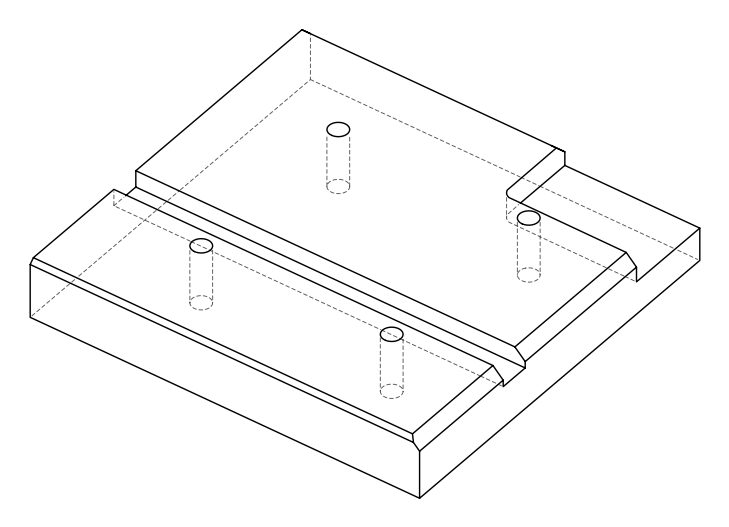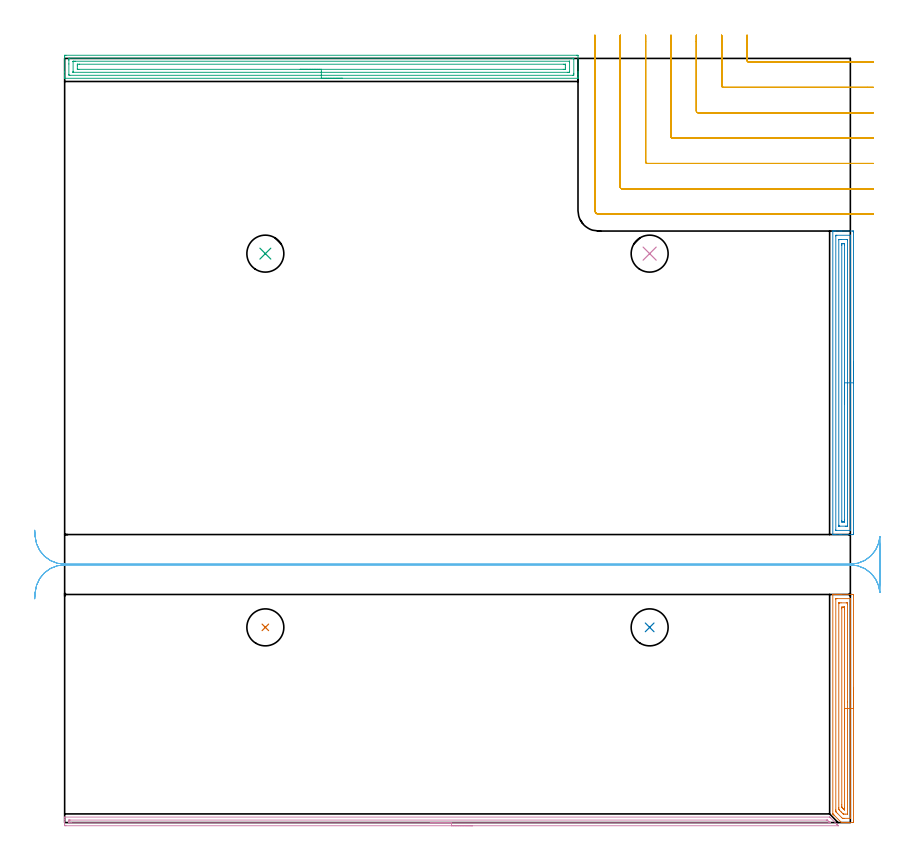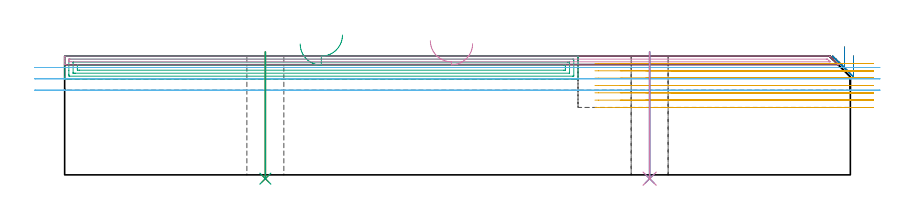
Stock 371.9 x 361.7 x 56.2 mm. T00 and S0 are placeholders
(PLAN: 10 operations, 3 tool changes, 44.1 min)
(1 AREA_MILL | FG_CHAMFER_SURFACE | UGT0205_001 | 3.64 min | 5466 mm3)
(2 AREA_MILL_1 | FG_CHAMFER_SURFACE_1 | UGT0205_001 | 4.81 min | 7458 mm3)
(3 AREA_MILL_2 | FG_CHAMFER_SURFACE_2 | UGT0205_001 | 8.03 min | 14804 mm3)
(4 AREA_MILL_3 | FG_CHAMFER_SURFACE_3 | UGT0205_001 | 5.99 min | 3054 mm3)
(5 MILL_CORNER_NOTCH_RECTANGULAR | CORNER_NOTCH_RECTANGULAR | UGT0201_008 | Follow Part, ap 4, ae 75% | 15.48 min | 254784 mm3)
(6 MILL_RECTANGULAR_SLOT | SLOT_RECTANGULAR | UGT0201_006 | Follow Part, ap 7, ae 75% | 5.19 min | 168930 mm3)
(7 INDEXABLE_INSERT_DRILL_THROUGH_HOLE_FROM_SOLID | STEP1HOLE | NXT0302_006 | 0.24 min | 13514 mm3)
(8 INDEXABLE_INSERT_DRILL_THROUGH_HOLE_FROM_SOLID_1 | STEP1HOLE_1 | NXT0302_006 | 0.24 min | 13480 mm3)
(9 INDEXABLE_INSERT_DRILL_THROUGH_HOLE_FROM_SOLID_2 | STEP1HOLE_2 | NXT0302_006 | 0.24 min | 13531 mm3)
(10 INDEXABLE_INSERT_DRILL_THROUGH_HOLE_FROM_SOLID_3 | STEP1HOLE_3 | NXT0302_006 | 0.24 min | 13460 mm3)
(TOOL UGT0205_001 | Chamfer Mill 20 x 3 x 45 deg. | D20 FL50 Z2)
(TOOL UGT0201_008 | End Mill 16 mm | D16 FL32 Z4)
(TOOL UGT0201_006 | End Mill 28 mm | D28 FL25 Z2)
(TOOL NXT0302_006 | Index. Insert Drill 17.5mm [880-D1750L25-05] | D17.5 PA176 FL88 Z2)
(OP 1 AREA_MILL)
G17 G21 G94 G90
T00 M6
G54
G17 G0 G90 X373.4 Y64. S1061 M3
G43 Z66.2 H0
Z56.4
G94 G1 Y63.962 Z55.528 F250.
Y63.848 Z54.664
Y63.659 Z53.812
Y63.397 Z52.98
Y63.063 Z52.174
Y62.66 Z51.4
Y62.192 Z50.664
Y61.66 Z49.972
Y61.071 Z49.329
Y60.428 Z48.74
Y59.736 Z48.209
Y59. Z47.74
Y58.226 Z47.337
Y57.42 Z47.003
Y56.588 Z46.741
Y55.737 Z46.552
Y54.872 Z46.438
Y54. Z46.4
Y0.981
X373.399 Y0.577 Z46.401
X373.393 Y0.098 Z46.403
X373.391 Y0.008 Z46.405
X372.918 Y0. Z46.877
X371.151 Z48.643
X370.528 Z49.269
X370.267 Z49.529
X369.644 Z50.152
X369.384 Z50.412
X368.862 Z50.937
X368.138 Z51.661
X367.877 Z51.92
X367.71 Y0.003 Z52.086
X367.693 Y0.007 Z52.103
X367.616 Y0.083 Z52.182
X367.568 Y0.131 Z52.23
X364.451 Y3.248 Z55.347
X364.124 Y3.576 Z55.676
X364.082 Y3.618 Z55.718
X363.912 Y3.788 Z55.887
X363.668 Y4.031 Z56.131
X363.613 Y4.089 Z56.184
X363.606 Y4.105 Z56.192
X363.6 Y4.138 Z56.2
Y107.869
X363.606 Y107.99 Z56.193
X363.884 Y108. Z55.914
X364.603 Z55.196
X365.328 Z54.471
X365.849 Z53.947
X366.11 Z53.687
X366.733 Z53.064
X366.993 Z52.804
X367.616 Z52.178
X372.918 Z46.879
X373.233 Y107.997 Z46.564
X373.391 Y107.99 Z46.405
X373.399 Y107.829 Z46.399
X373.4 Y107.423 Z46.4
Y54.
X371.986 Z47.814
X371.985 Y2.147 Z47.815
X371.984 Y2.042 Z47.816
X371.982 Y2.017 Z47.818
X371.98 Y2.012 Z47.82
X371.961 Y2.009 Z47.839
X371.86 Y2.004 Z47.94
X371.505 Y2. Z48.295
X368.853 Y2.001 Z50.947
X368.5 Y2.006 Z51.3
X368.15 Y2.012 Z51.65
X367.794 Y2.357 Z52.006
X365.849 Y4.301 Z53.951
X365.127 Y5.029 Z54.673
X365.023 Y5.139 Z54.777
X365.02 Y5.239 Z54.78
X365.017 Y5.449 Z54.783
X365.014 Y5.87 Z54.786
Y5.919
X365.015 Y105.853 Z54.785
X365.016 Y105.958 Z54.784
X365.018 Y105.983 Z54.782
X365.02 Y105.988 Z54.78
X365.039 Y105.991 Z54.761
X365.14 Y105.996 Z54.66
X365.495 Y106. Z54.305
X371.681 Y105.999 Z48.119
X371.878 Y105.994 Z47.922
X371.96 Y105.99 Z47.84
X371.979 Y105.98 Z47.821
X371.981 Y105.944 Z47.819
X371.984 Y105.861 Z47.816
X371.986 Y105.692 Z47.814
Y105.643
Y54.
X370.572 Z49.228
X370.571 Y4.138 Z49.229
X370.57 Y4.062 Z49.23
X370.567 Y4.025 Z49.233
X370.566 Y4.013 Z49.234
X370.541 Y4.01 Z49.259
X370.403 Y4.002 Z49.397
X369.384 Z50.416
X368.627 Y4.01 Z51.173
X368.5 Y4.108 Z51.3
X368.464 Y4.138 Z51.336
X367.571 Y5.029 Z52.229
X366.733 Y5.869 Z53.067
X366.686 Y5.919 Z53.114
X366.435 Y6.218 Z53.365
X366.431 Y6.809 Z53.369
X366.429 Y7.115 Z53.371
Y103.862
X366.43 Y103.938 Z53.37
X366.433 Y103.975 Z53.367
X366.434 Y103.987 Z53.366
X366.459 Y103.99 Z53.341
X366.597 Y103.998 Z53.203
X366.733 Y103.999 Z53.067
X367.479 Y104. Z52.321
X370.13 Z49.67
X370.267 Y103.999 Z49.533
X370.404 Y103.998 Z49.396
X370.496 Y103.994 Z49.304
X370.563 Y103.99 Z49.237
X370.565 Y103.963 Z49.235
X370.568 Y103.862 Z49.232
X370.571 Y103.556 Z49.229
X370.572 Y57.042 Z49.228
Y54.
X369.157 Z50.643
Y6.809
X369.154 Y6.151 Z50.646
X369.15 Y6.054 Z50.65
X369.146 Y6.01 Z50.654
X369.102 Y6.009 Z50.698
X369.054 Y6.01 Z50.746
X368.929 Y6.129 Z50.871
X368.758 Y6.295 Z51.042
X368.5 Y6.55 Z51.3
X368.242 Y6.809 Z51.558
X367.979 Y7.082 Z51.821
X367.849 Y7.228 Z51.951
X367.847 Y7.306 Z51.953
X367.844 Y7.47 Z51.956
X367.843 Y7.7 Z51.957
Y8.362
Y101.191
X367.846 Y101.849 Z51.954
X367.85 Y101.946 Z51.95
X367.854 Y101.99 Z51.946
X367.898 Y101.992 Z51.902
X368.098 Y101.996 Z51.702
X368.5 Y102. Z51.3
X368.58 Z51.22
X368.926 Y101.998 Z50.874
X369.098 Y101.994 Z50.702
X369.14 Y101.99 Z50.66
X369.151 Y101.986 Z50.649
X369.153 Y101.973 Z50.647
X369.155 Y101.918 Z50.645
X369.157 Y101.419 Z50.643
Y101.191
Y54.
Y53.128 Z50.681
Y52.264 Z50.795
Y51.412 Z50.983
Y50.58 Z51.246
Y49.774 Z51.58
Y49. Z51.982
Y48.264 Z52.451
Y47.572 Z52.982
Y46.929 Z53.572
Y46.34 Z54.215
Y45.808 Z54.907
Y45.34 Z55.643
Y44.937 Z56.417
Y44.603 Z57.222
Y44.341 Z58.054
Y44.152 Z58.906
Y44.038 Z59.771
Y44. Z60.643
G0 Z66.2
M5
M2
(OP 2 AREA_MILL_1)
G17 G21 G94 G90
T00 M6
G54
G17 G0 G90 X373.4 Y218.15 S1061 M3
G43 Z66.2 H0
Z56.4
G94 G1 Y218.112 Z55.528 F250.
Y217.998 Z54.664
Y217.809 Z53.812
Y217.547 Z52.98
Y217.213 Z52.174
Y216.81 Z51.4
Y216.342 Z50.664
Y215.81 Z49.972
Y215.221 Z49.329
Y214.578 Z48.74
Y213.886 Z48.209
Y213.15 Z47.74
Y212.376 Z47.337
Y211.57 Z47.003
Y210.738 Z46.741
Y209.887 Z46.552
Y209.022 Z46.438
Y208.15 Z46.4
Y137.288
X373.399 Y136.883 Z46.401
X373.394 Y136.403 Z46.403
X373.391 Y136.309 Z46.406
X372.918 Y136.3 Z46.879
X367.616 Z52.178
X367.005 Z52.792
X366.733 Z53.064
X364.965 Z54.829
X364.42 Z55.379
X364.082 Z55.717
X363.897 Z55.902
X363.612 Y136.307 Z56.179
X363.603 Y136.309 Z56.188
X363.6 Y136.437 Z56.2
Y279.863
X363.603 Y279.993 Z56.188
X363.612 Y280. Z56.178
X363.897 Z55.902
X364.42 Z55.378
X364.965 Z54.829
X367.005 Z52.792
X367.616 Z52.178
X372.918 Z46.879
X373.226 Y279.997 Z46.571
X373.392 Y279.99 Z46.405
X373.399 Y279.823 Z46.399
X373.4 Y279.417 Z46.4
Y208.15
X371.986 Z47.814
X371.985 Y138.665 Z47.815
X371.982 Y138.454 Z47.818
X371.979 Y138.351 Z47.821
X371.972 Y138.31 Z47.828
X371.874 Y138.307 Z47.926
X371.511 Y138.301 Z48.289
X365.327 Y138.3 Z54.473
X365.123 Y138.303 Z54.677
X365.036 Y138.308 Z54.764
X365.023 Y138.31 Z54.777
X365.02 Y138.321 Z54.78
X365.017 Y138.361 Z54.783
X365.015 Y138.446 Z54.785
Y277.635
X365.018 Y277.846 Z54.782
X365.021 Y277.949 Z54.779
X365.028 Y277.99 Z54.772
X365.126 Y277.993 Z54.674
X365.489 Y277.999 Z54.311
X371.673 Y278. Z48.127
X371.877 Y277.997 Z47.923
X371.964 Y277.993 Z47.836
X371.977 Y277.99 Z47.823
X371.98 Y277.979 Z47.82
X371.983 Y277.939 Z47.817
X371.985 Y277.854 Z47.815
X371.986 Y208.15 Z47.814
X370.572 Z49.228
X370.571 Y140.446 Z49.229
Y140.37
X370.568 Y140.332 Z49.232
X370.565 Y140.318 Z49.235
X370.555 Y140.31 Z49.245
X370.41 Y140.302 Z49.39
X370.267 Y140.301 Z49.533
X369.529 Y140.3 Z50.271
X366.878 Z52.922
X366.733 Y140.301 Z53.067
X366.588 Y140.304 Z53.212
X366.492 Y140.31 Z53.308
X366.435 Y140.316 Z53.365
X366.433 Y140.345 Z53.367
X366.43 Y140.446 Z53.37
X366.429 Y140.753 Z53.371
Y275.854
Y275.93
X366.432 Y275.968 Z53.368
X366.435 Y275.982 Z53.365
X366.445 Y275.99 Z53.355
X366.59 Y275.998 Z53.21
X366.733 Y275.999 Z53.067
X367.471 Y276. Z52.329
X370.122 Z49.678
X370.267 Y275.999 Z49.533
X370.412 Y275.996 Z49.388
X370.508 Y275.99 Z49.292
X370.565 Y275.984 Z49.235
X370.567 Y275.955 Z49.233
X370.569 Y275.854 Z49.231
X370.571 Y275.547 Z49.229
X370.572 Y208.15 Z49.228
X369.157 Z50.643
Y143.119
X369.156 Y142.458 Z50.644
X369.153 Y142.362 Z50.647
X369.151 Y142.313 Z50.649
X369.109 Y142.309 Z50.691
X368.906 Y142.304 Z50.894
X368.5 Y142.3 Z51.3
X368.428 Z51.372
X368.073 Y142.303 Z51.727
X367.896 Y142.307 Z51.904
X367.856 Y142.31 Z51.944
X367.85 Y142.335 Z51.95
X367.847 Y142.388 Z51.953
X367.843 Y142.89 Z51.957
Y273.181
X367.844 Y273.842 Z51.956
X367.847 Y273.938 Z51.953
X367.849 Y273.987 Z51.951
X367.891 Y273.991 Z51.909
X368.094 Y273.996 Z51.706
X368.5 Y274. Z51.3
X368.572 Z51.228
X368.927 Y273.997 Z50.873
X369.104 Y273.993 Z50.696
X369.144 Y273.99 Z50.656
X369.15 Y273.965 Z50.65
X369.153 Y273.912 Z50.647
X369.157 Y273.41 Z50.643
Y208.15
Y207.278 Z50.681
Y206.414 Z50.795
Y205.562 Z50.983
Y204.73 Z51.246
Y203.924 Z51.58
Y203.15 Z51.982
Y202.414 Z52.451
Y201.722 Z52.982
Y201.079 Z53.572
Y200.49 Z54.215
Y199.959 Z54.907
Y199.49 Z55.643
Y199.087 Z56.416
Y198.753 Z57.222
Y198.491 Z58.054
Y198.302 Z58.906
Y198.188 Z59.771
Y198.15 Z60.643
G0 Z66.2
M5
M2
(OP 3 AREA_MILL_2)
G17 G21 G94 G90
T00 M6
G54
G17 G0 G90 X131.5 Y352.3 S1061 M3
G43 Z66.2 H0
G94 G1 X131.462 Z65.328 F250.
X131.348 Z64.463
X131.159 Z63.612
X130.897 Z62.78
X130.563 Z61.974
X130.16 Z61.2
X129.692 Z60.464
X129.16 Z59.772
X128.571 Z59.129
X127.928 Z58.54
X127.236 Z58.008
X126.5 Z57.54
X125.726 Z57.137
X124.92 Z56.803
X124.088 Z56.541
X123.236 Z56.352
X122.372 Z56.238
X121.5 Z56.2
X0.156
X0.01 Y352.303 Z56.188
X0.007 Y352.338 Z56.153
X0. Y352.692 Z55.807
Y353.126 Z55.373
Y353.749 Z54.746
Y354.949 Z53.548
Y355.527 Z52.967
Y362.041 Z46.457
X0.004 Y362.64 Z45.857
X0.008 Y363.192 Z45.306
X0.047 Y363.194 Z45.304
X0.602 Y363.2 Z45.3
X242.398
X242.732 Y363.196 Z45.302
X242.99 Y363.192 Z45.306
X243. Y362.929 Z45.568
Y355.527 Z52.967
Y354.949 Z53.548
Y354.638 Z53.858
Y354.06 Z54.436
Y353.749 Z54.746
Y353.126 Z55.374
Y352.692 Z55.808
X242.993 Y352.338 Z56.153
X242.99 Y352.303 Z56.188
X242.844 Y352.3 Z56.2
X121.5
Y353.714 Z54.786
X2.421 Y353.715 Z54.785
X2.387 Y353.717 Z54.783
X2.01 Y353.749 Z54.751
X2.001 Y354.133 Z54.367
X2. Y359.084 Z49.416
Y360.862 Z47.638
X2.001 Y361.246 Z47.254
X2.01 Y361.751 Z46.749
X2.354 Y361.784 Z46.716
X2.387 Y361.785 Z46.715
X240.579
X240.613 Y361.783 Z46.717
X240.99 Y361.751 Z46.749
X240.999 Y361.367 Z47.133
X241. Y354.638 Z53.862
X240.999 Y354.253 Z54.247
X240.99 Y353.749 Z54.751
X240.646 Y353.716 Z54.784
X240.613 Y353.715 Z54.785
X121.5 Y353.714 Z54.786
Y355.128 Z53.372
X4.171 Y355.129 Z53.371
X4.038 Y355.13 Z53.37
X4.017 Y355.132 Z53.368
X4.012 Y355.134 Z53.366
X4.008 Y355.152 Z53.348
X4.003 Y355.243 Z53.257
X4.001 Y355.356 Z53.144
X4. Y355.527 Z52.973
X4.001 Y360.142 Z48.358
X4.007 Y360.314 Z48.186
X4.01 Y360.359 Z48.141
X4.025 Y360.365 Z48.135
X4.072 Y360.367 Z48.133
X4.171 Y360.37 Z48.13
X4.664 Y360.371 Z48.129
X5.064 Y360.372 Z48.128
X238.829 Y360.371 Z48.129
X238.962 Y360.37 Z48.13
X238.983 Y360.368 Z48.132
X238.988 Y360.366 Z48.134
X238.992 Y360.348 Z48.152
X238.997 Y360.257 Z48.243
X238.999 Y360.144 Z48.356
X239. Y359.973 Z48.527
X238.999 Y355.357 Z53.143
X238.993 Y355.186 Z53.314
X238.99 Y355.141 Z53.359
X238.975 Y355.135 Z53.365
X238.928 Y355.133 Z53.367
X238.829 Y355.13 Z53.37
X238.336 Y355.129 Z53.371
X237.936 Y355.128 Z53.372
X121.5
Y356.543 Z51.957
X6.721
X6.061 Y356.546 Z51.954
X6.024 Y356.548 Z51.952
X6.01 Y356.55 Z51.95
X6.008 Y356.569 Z51.931
X6.003 Y356.667 Z51.833
X6.001 Y356.865 Z51.635
X6. Y358.195 Z50.305
X6.002 Y358.617 Z49.883
X6.005 Y358.828 Z49.672
X6.01 Y358.933 Z49.567
X6.013 Y358.951 Z49.549
X6.033 Y358.953 Z49.547
X6.085 Y358.955 Z49.545
X6.848 Y358.957 Z49.543
X6.975
X236.279
X236.939 Y358.954 Z49.546
X236.976 Y358.952 Z49.548
X236.99 Y358.95 Z49.55
X236.992 Y358.931 Z49.569
X236.997 Y358.833 Z49.667
X236.999 Y358.635 Z49.865
X237. Y358.239 Z50.261
Y357.305 Z51.195
X236.998 Y356.883 Z51.617
X236.995 Y356.672 Z51.828
X236.99 Y356.567 Z51.933
X236.987 Y356.549 Z51.951
X236.967 Y356.547 Z51.953
X236.915 Y356.545 Z51.955
X236.152 Y356.543 Z51.957
X236.025
X121.5
X120.628 Z51.995
X119.764 Z52.109
X118.912 Z52.298
X118.08 Z52.56
X117.274 Z52.894
X116.5 Z53.297
X115.764 Z53.766
X115.072 Z54.297
X114.429 Z54.886
X113.84 Z55.529
X113.308 Z56.222
X112.84 Z56.957
X112.437 Z57.731
X112.103 Z58.537
X111.841 Z59.369
X111.652 Z60.221
X111.538 Z61.086
X111.5 Z61.957
G0 Z66.2
M5
M2
(OP 4 AREA_MILL_3)
G17 G21 G94 G90
T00 M6
G54
G17 G0 G90 X193.1 Y-1.5 S1061 M3
G43 Z66.2 H0
Z62.1
G94 G1 X193.062 Z61.228 F250.
X192.948 Z60.364
X192.759 Z59.512
X192.497 Z58.68
X192.163 Z57.874
X191.76 Z57.1
X191.292 Z56.364
X190.76 Z55.672
X190.171 Z55.029
X189.528 Z54.44
X188.836 Z53.908
X188.1 Z53.44
X187.326 Z53.037
X186.52 Z52.703
X185.688 Z52.441
X184.836 Z52.252
X183.972 Z52.138
X183.1 Z52.1
X0.605
X0.293 Y-1.497 Z52.101
X0.01 Y-1.492 Z52.103
X0. Y-1.192 Z52.402
Y0.241 Z53.837
Y1.421 Z55.016
Y2.382 Z55.981
X0.004 Y2.493 Z56.085
X0.01 Y2.598 Z56.188
X0.158 Y2.6 Z56.2
X362.026
X362.094 Y2.595 Z56.19
X362.128 Y2.57 Z56.166
X362.266 Y2.435 Z56.034
X365.459 Y-0.757 Z52.839
X365.595 Y-0.894 Z52.704
X365.752 Y-1.051 Z52.546
X365.895 Y-1.192 Z52.403
X366.042 Y-1.34 Z52.257
X366.197 Y-1.496 Z52.101
X366.198 Y-1.499 Z52.098
X366.133 Y-1.5 Z52.1
X366.042
X183.1
Y-0.086 Z53.514
X3.041
X2.389 Y-0.084 Z53.516
X2.145 Y-0.082 Z53.518
X2.045 Y-0.079 Z53.521
X2.009 Y-0.072 Z53.528
X2.007 Y-0.052 Z53.548
X2.002 Y0.057 Z53.657
X2. Y0.55 Z54.15
X2.001 Y0.93 Z54.53
X2.004 Y1.057 Z54.657
X2.009 Y1.158 Z54.758
X2.012 Y1.18 Z54.78
X2.025 Y1.181 Z54.781
X2.064 Y1.183 Z54.783
X2.389 Y1.185 Z54.785
X2.631 Y1.186 Z54.786
X360.482 Y1.185 Z54.785
X360.808 Y1.184 Z54.784
X360.97 Y1.181 Z54.781
X361.047 Y1.179 Z54.779
X361.133 Y1.106 Z54.706
X361.698 Y0.55 Z54.15
X362.026 Y0.223 Z53.823
X362.294 Y-0.055 Z53.545
X362.318 Y-0.079 Z53.521
X362.291 Y-0.081 Z53.519
X362.203 Y-0.084 Z53.516
X362.026 Y-0.085 Z53.515
X361.785 Y-0.086 Z53.514
X183.1
X182.228 Z53.552
X181.364 Z53.666
X180.512 Z53.855
X179.68 Z54.117
X178.874 Z54.451
X178.1 Z54.854
X177.364 Z55.323
X176.672 Z55.854
X176.029 Z56.443
X175.44 Z57.086
X174.908 Z57.778
X174.44 Z58.514
X174.037 Z59.288
X173.703 Z60.094
X173.441 Z60.926
X173.252 Z61.778
X173.138 Z62.643
X173.1 Z63.514
G0 Z66.2
M5
M2
(OP 5 MILL_CORNER_NOTCH_RECTANGULAR)
G17 G21 G94 G90
T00 M6
G54
G17 G0 G90 X322.998 Y372.7 S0 M3
G43 Z66.2 H0
Z52.728
G94 G1 X323. Y369.7 F250.
Y369.659 F500.
Y360.794
G3 X323.794 Y360. R0.8
G1 X379.9
X382.9 F250.
G0 Z66.2
X310.998 Y372.7
Z52.728
G1 X311. Y369.7
Y369.659 F500.
Y348.794
G3 X311.794 Y348. R0.8
G1 X379.9
X382.9 F250.
G0 Z66.2
X298.997 Y372.7
Z52.728
G1 X299. Y369.7
Y369.659 F500.
Y336.795
G3 X299.795 Y336. R0.8
G1 X379.9
X382.9 F250.
G0 Z66.2
X286.997 Y372.7
Z52.728
G1 X287. Y369.7
Y369.659 F500.
Y324.795
G3 X287.795 Y324. R0.8
G1 X379.9
X382.9 F250.
G0 Z66.2
X274.995 Y372.7
Z52.728
G1 X275. Y369.7
Y369.659 F500.
Y312.795
G3 X275.795 Y312. R0.8
G1 X379.9
X382.9 F250.
G0 Z66.2
X262.99 Y372.7
Z52.728
G1 X263. Y369.7
Y369.659 F500.
Y300.796
G3 X263.796 Y300. R0.8
G1 X379.9
X382.9 F250.
G0 Z66.2
X251. Y372.659
Z52.728
G1 Y369.659
Y289.7 F500.
G3 X252.7 Y288. R1.7
G1 X379.9
X382.9 F250.
G0 Z66.2
X323. Y372.7
Z49.257
G1 Y369.7
Y360.794 F500.
G3 X323.794 Y360. R0.8
G1 X379.9
X382.9 F250.
G0 Z66.2
X311. Y372.7
Z49.257
G1 Y369.7
Y348.794 F500.
G3 X311.794 Y348. R0.8
G1 X379.9
X382.9 F250.
G0 Z66.2
X299. Y372.7
Z49.257
G1 Y369.7
Y336.795 F500.
G3 X299.795 Y336. R0.8
G1 X379.9
X382.9 F250.
G0 Z66.2
X287. Y372.7
Z49.257
G1 Y369.7
Y324.795 F500.
G3 X287.795 Y324. R0.8
G1 X379.9
X382.9 F250.
G0 Z66.2
X275. Y372.7
Z49.257
G1 Y369.7
Y312.796 F500.
G3 X275.795 Y312. R0.8
G1 X379.9
X382.9 F250.
G0 Z66.2
X263. Y372.7
Z49.257
G1 Y369.7
Y300.796 F500.
G3 X263.796 Y300. R0.8
G1 X379.9
X382.9 F250.
G0 Z66.2
X251. Y372.7
Z49.257
G1 Y369.7
Y289.7 F500.
G3 X252.7 Y288. R1.7
G1 X379.9
X382.9 F250.
G0 Z66.2
X323. Y372.7
Z45.786
G1 Y369.7
Y360.794 F500.
G3 X323.794 Y360. R0.8
G1 X379.9
X382.9 F250.
G0 Z66.2
X311. Y372.7
Z45.786
G1 Y369.7
Y348.794 F500.
G3 X311.794 Y348. R0.8
G1 X379.9
X382.9 F250.
G0 Z66.2
X299. Y372.7
Z45.786
G1 Y369.7
Y336.795 F500.
G3 X299.795 Y336. R0.8
G1 X379.9
X382.9 F250.
G0 Z66.2
X287. Y372.7
Z45.786
G1 Y369.7
Y324.795 F500.
G3 X287.795 Y324. R0.8
G1 X379.9
X382.9 F250.
G0 Z66.2
X275. Y372.7
Z45.786
G1 Y369.7
Y312.795 F500.
G3 X275.796 Y312. R0.8
G1 X379.9
X382.9 F250.
G0 Z66.2
X263. Y372.7
Z45.786
G1 Y369.7
Y300.796 F500.
G3 X263.796 Y300. R0.8
G1 X379.9
X382.9 F250.
G0 Z66.2
X251. Y372.7
Z45.786
G1 Y369.7
Y289.7 F500.
G3 X252.7 Y288. R1.7
G1 X379.9
X382.9 F250.
G0 Z66.2
X323. Y372.7
Z42.314
G1 Y369.7
Y360.794 F500.
G3 X323.794 Y360. R0.8
G1 X379.9
X382.9 F250.
G0 Z66.2
X311. Y372.7
Z42.314
G1 Y369.7
Y348.794 F500.
G3 X311.794 Y348. R0.8
G1 X379.9
X382.9 F250.
G0 Z66.2
X299. Y372.7
Z42.314
G1 Y369.7
Y336.795 F500.
G3 X299.795 Y336. R0.8
G1 X379.9
X382.9 F250.
G0 Z66.2
X287. Y372.7
Z42.314
G1 Y369.7
Y324.795 F500.
G3 X287.795 Y324. R0.8
G1 X379.9
X382.9 F250.
G0 Z66.2
X275. Y372.7
Z42.314
G1 Y369.7
Y312.796 F500.
G3 X275.796 Y312. R0.8
G1 X379.9
X382.9 F250.
G0 Z66.2
X263. Y372.7
Z42.314
G1 Y369.7
Y300.796 F500.
G3 X263.796 Y300. R0.8
G1 X379.9
X382.9 F250.
G0 Z66.2
X251. Y372.7
Z42.314
G1 Y369.7
Y289.7 F500.
G3 X252.7 Y288. R1.7
G1 X379.9
X382.9 F250.
G0 Z66.2
X323. Y372.7
Z38.843
G1 Y369.7
Y360.794 F500.
G3 X323.794 Y360. R0.8
G1 X379.9
X382.9 F250.
G0 Z66.2
X311. Y372.7
Z38.843
G1 Y369.7
Y348.794 F500.
G3 X311.794 Y348. R0.8
G1 X379.9
X382.9 F250.
G0 Z66.2
X299. Y372.7
Z38.843
G1 Y369.7
Y336.795 F500.
G3 X299.795 Y336. R0.8
G1 X379.9
X382.9 F250.
G0 Z66.2
X287. Y372.7
Z38.843
G1 Y369.7
Y324.795 F500.
G3 X287.795 Y324. R0.8
G1 X379.9
X382.9 F250.
G0 Z66.2
X275. Y372.7
Z38.843
G1 Y369.7
Y312.796 F500.
G3 X275.796 Y312. R0.8
G1 X379.9
X382.9 F250.
G0 Z66.2
X263. Y372.7
Z38.843
G1 Y369.7
Y300.796 F500.
G3 X263.796 Y300. R0.8
G1 X379.9
X382.9 F250.
G0 Z66.2
X251. Y372.7
Z38.843
G1 Y369.7
Y289.7 F500.
G3 X252.7 Y288. R1.7
G1 X379.9
X382.9 F250.
G0 Z66.2
X323. Y372.7
Z35.371
G1 Y369.7
Y360.794 F500.
G3 X323.794 Y360. R0.8
G1 X379.9
X382.9 F250.
G0 Z66.2
X311. Y372.7
Z35.371
G1 Y369.7
Y348.794 F500.
G3 X311.794 Y348. R0.8
G1 X379.9
X382.9 F250.
G0 Z66.2
X299. Y372.7
Z35.371
G1 Y369.7
Y336.795 F500.
G3 X299.795 Y336. R0.8
G1 X379.9
X382.9 F250.
G0 Z66.2
X287. Y372.7
Z35.371
G1 Y369.7
Y324.795 F500.
G3 X287.795 Y324. R0.8
G1 X379.9
X382.9 F250.
G0 Z66.2
X275. Y372.7
Z35.371
G1 Y369.7
Y312.796 F500.
G3 X275.796 Y312. R0.8
G1 X379.9
X382.9 F250.
G0 Z66.2
X263. Y372.7
Z35.371
G1 Y369.7
Y300.796 F500.
G3 X263.796 Y300. R0.8
G1 X379.9
X382.9 F250.
G0 Z66.2
X251. Y372.7
Z35.371
G1 Y369.7
Y289.7 F500.
G3 X252.7 Y288. R1.7
G1 X379.9
X382.9 F250.
G0 Z66.2
X323. Y372.7
Z31.9
G1 Y369.7
Y360.794 F500.
G3 X323.794 Y360. R0.8
G1 X379.9
X382.9 F250.
G0 Z66.2
X311. Y372.7
Z31.9
G1 Y369.7
Y348.794 F500.
G3 X311.794 Y348. R0.8
G1 X379.9
X382.9 F250.
G0 Z66.2
X299. Y372.7
Z31.9
G1 Y369.7
Y336.795 F500.
G3 X299.795 Y336. R0.8
G1 X379.9
X382.9 F250.
G0 Z66.2
X287. Y372.7
Z31.9
G1 Y369.7
Y324.795 F500.
G3 X287.795 Y324. R0.8
G1 X379.9
X382.9 F250.
G0 Z66.2
X275. Y372.7
Z31.9
G1 Y369.7
Y312.796 F500.
G3 X275.796 Y312. R0.8
G1 X379.9
X382.9 F250.
G0 Z66.2
X263. Y372.7
Z31.9
G1 Y369.7
Y300.796 F500.
G3 X263.796 Y300. R0.8
G1 X379.9
X382.9 F250.
G0 Z66.2
X251. Y372.7
Z31.9
G1 Y369.7
Y289.7 F500.
G3 X252.7 Y288. R1.7
G1 X379.9
X382.9 F250.
G0 Z66.2
M5
M2
(OP 6 MILL_RECTANGULAR_SLOT)
G17 G21 G94 G90
T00 M6
G54
G17 G0 G90 X-14.166 Y105.922 S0 M3
G43 Z66.2 H0
Z50.833
G94 G1 X-13.97 Y108.916 F250.
G2 X0. Y122. R14. F500.
G1 X371.9
G2 X385.587 Y110.942 R14.
G1 X385.617 Y110.936
G3 X385.9 Y113.738 R14.
G1 Y130.535
G3 X385.614 Y133.351 R14.
G1 X385.585 Y133.345
G2 X371.9 Y122.3 R14.
G1 X0.
G2 X-13.97 Y135.384 R14.
G1 X-14.166 Y138.378 F250.
G0 Y105.922 Z45.467
G1 X-13.97 Y108.916
G2 X0. Y122. R14. F500.
G1 X371.9
G2 X385.87 Y108.916 R14.
G1 X385.9
Y135.384
X385.87
G2 X371.9 Y122.3 R14.
G1 X0.
G2 X-13.97 Y135.384 R14.
G1 X-14.166 Y138.378 F250.
G0 Y105.922 Z40.1
G1 X-13.97 Y108.916
G2 X0. Y122. R14. F500.
G1 X371.9
G2 X385.87 Y108.916 R14.
G1 X385.9
Y135.384
X385.87
G2 X371.9 Y122.3 R14.
G1 X0.
G2 X-13.97 Y135.384 R14.
G1 X-14.166 Y138.378 F250.
G0 Z66.2
M5
M2
(OP 7 INDEXABLE_INSERT_DRILL_THROUGH_HOLE_FROM_SOLID)
G17 G21 G94 G90
T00 M6
G54
G17 G0 G90 X95. Y92.4 S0 M3
G43 Z66.2 H1
G94 G81 G98 Z-1.806 F250. R58.2
G80
M5
M2
(OP 8 INDEXABLE_INSERT_DRILL_THROUGH_HOLE_FROM_SOLID_1)
G17 G21 G94 G90
T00 M6
G54
G17 G0 G90 X276.9 Y92.4 S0 M3
G43 Z66.2 H1
G94 G81 G98 Z-1.806 F250. R58.2
G80
M5
M2
(OP 9 INDEXABLE_INSERT_DRILL_THROUGH_HOLE_FROM_SOLID_2)
G17 G21 G94 G90
T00 M6
G54
G17 G0 G90 X95. Y269.3 S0 M3
G43 Z66.2 H1
G94 G81 G98 Z-1.806 F250. R58.2
G80
M5
M2
(OP 10 INDEXABLE_INSERT_DRILL_THROUGH_HOLE_FROM_SOLID_3)
G17 G21 G94 G90
T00 M6
G54
G17 G0 G90 X276.9 Y269.3 S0 M3
G43 Z66.2 H1
G94 G81 G98 Z-1.806 F250. R58.2
G80
M5
M2
